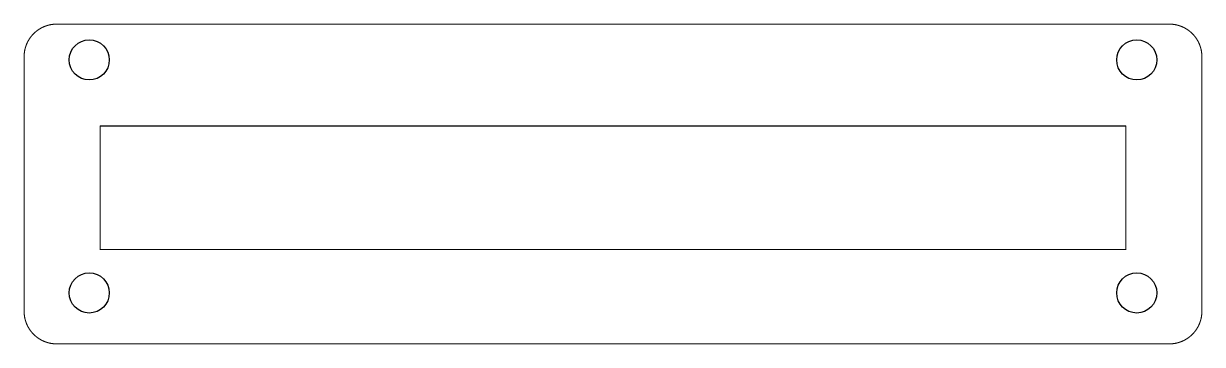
# Model space of a CAD drawing. Extents: x 0 to 109, y 0 to 30.
import ezdxf

# ---------------------------------------------------------------- set-up
doc = ezdxf.new("R2010")
doc.units = 0
doc.layers.add('20', color=7, linetype='CONTINUOUS')

msp = doc.modelspace()

# ---------------------------------------------------------------- linework, layer by layer
at = {"layer": '20'}
for points, const_width in [([(3, 29.5, 0.4142), (0, 26.5)], 0.1), ([(3, 29.525, 1), (3, 29.475)], 0.05), ([(3, 29.475, 1), (3, 29.525)], 0.05), ([(108.5, 26.5, 0.4142), (105.5, 29.5)], 0.1), ([(105.5, 29.525, 1), (105.5, 29.475)], 0.05), ([(105.5, 29.475, 1), (105.5, 29.525)], 0.05), ([(0.025, 26.5, 1), (-0.025, 26.5)], 0.05), ([(-0.025, 26.5, 1), (0.025, 26.5)], 0.05), ([(108.525, 26.5, 1), (108.475, 26.5)], 0.05), ([(108.475, 26.5, 1), (108.525, 26.5)], 0.05), ([(7, 20.125, 1), (7, 20.075)], 0.05), ([(7.025, 20.1, 1), (6.975, 20.1)], 0.05), ([(101.525, 20.1, 1), (101.475, 20.1)], 0.05), ([(101.5, 20.075, 1), (101.5, 20.125)], 0.05), ([(7, 8.725, 1), (7, 8.675)], 0.05), ([(6.975, 8.7, 1), (7.025, 8.7)], 0.05), ([(101.475, 8.7, 1), (101.525, 8.7)], 0.05), ([(101.5, 8.675, 1), (101.5, 8.725)], 0.05), ([(0, 3, 0.4142), (3, 0)], 0.1), ([(0.025, 3, 1), (-0.025, 3)], 0.05), ([(-0.025, 3, 1), (0.025, 3)], 0.05), ([(105.5, 0, 0.4142), (108.5, 3)], 0.1), ([(108.525, 3, 1), (108.475, 3)], 0.05), ([(108.475, 3, 1), (108.525, 3)], 0.05), ([(3, 0.025, 1), (3, -0.025)], 0.05), ([(3, -0.025, 1), (3, 0.025)], 0.05), ([(105.5, 0.025, 1), (105.5, -0.025)], 0.05), ([(105.5, -0.025, 1), (105.5, 0.025)], 0.05)]:
    msp.add_lwpolyline(points, format="xyb", dxfattribs=dict(at, const_width=const_width))
at = {"layer": '20', "const_width": 0.1}
for points in [[(105.5, 29.5), (3, 29.5)], [(0, 26.5), (0, 3)], [(108.5, 3), (108.5, 26.5)], [(7, 20.1), (101.5, 20.1)], [(7, 8.7), (7, 20.1)], [(101.5, 20.1), (101.5, 8.7)], [(101.5, 8.7), (7, 8.7)], [(3, 0), (105.5, 0)]]:
    msp.add_lwpolyline(points, dxfattribs=at)
at = {"layer": '20'}
for centre in [(6, 26.2), (102.5, 26.2), (6, 4.7), (102.5, 4.7)]:
    msp.add_circle(centre, 1.85, dxfattribs=at)

doc.saveas('drawing.dxf')
